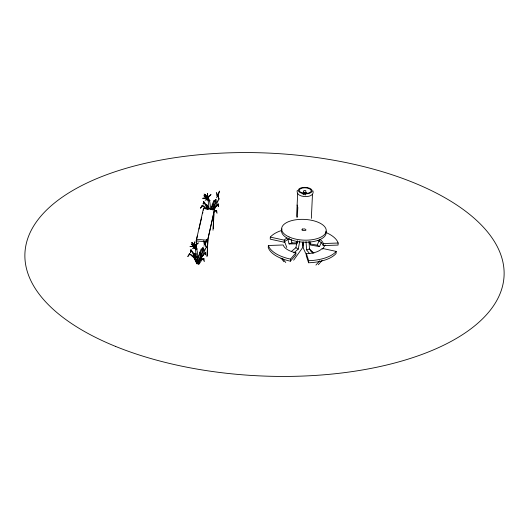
<?xml version="1.0" encoding="UTF-8"?>
<svg xmlns="http://www.w3.org/2000/svg" width="529" height="529" viewBox="0 0 529 529"><rect width="100%" height="100%" fill="white"/><g stroke="black" fill="none" stroke-linecap="round" stroke-linejoin="round"><path stroke-width="0.79" d="M197.74 263.548C197.866 259.871 197.859 255.553 200.689 252.802L200.537 255.52L198.6 263.475M193.865 253.219L193.865 255.924L194.513 253.457L193.865 253.219L197.046 263.376M206.548 204.902L206.555 207.606L207.203 205.14L206.548 204.902L208.128 209.239L206.032 204.578L203.685 201.417L203.162 204.022L203.685 201.417M198.025 261.862L197.277 251.235L195.287 245.317L195.313 247.182M196.199 240.907L203.453 208.545L214.543 209.51L207.289 241.872L196.199 240.907L197.489 235.392M195.902 254.932L195.975 253.318M196.206 248.491L196.583 240.444M196.404 247.638L196.517 245.225M196.669 242.011L196.748 240.397M203.381 210.192L203.453 208.545M207.289 241.872L214.543 209.51M206.951 256.704L207.91 239.756L207.15 255.851M213.015 230.208L213.776 214.113M213.253 228.548L213.974 213.26M268.362 245.502L268.263 247.559A35.344 16.432 2.7 0 0 290.414 261.181L295.823 254.872L295.916 252.816A20.347 9.456 2.7 0 1 283.167 244.973L268.362 245.502A35.344 16.432 2.7 0 0 290.507 259.124L290.414 261.181M281.104 230.637A35.344 16.432 2.7 0 0 270.319 237.111L270.226 239.168L284.199 242.203A20.347 9.456 2.7 0 1 289.601 238.764M284.199 242.203L284.298 240.146A20.347 9.456 2.7 0 1 286.844 238.07M297.682 193.257L296.61 215.918L296.948 217.353L297.364 216.983L297.807 207.52L297.126 205.021M302.614 242.249L302.343 248.008L293.648 260.175M303.005 245.158L303.163 241.872M303.553 242.335L303.282 248.094L306.721 255.553M306.033 193.495L306.086 192.377C306.582 194.335 301.96 193.958 303.309 192.133L303.256 193.257L302.357 192.946A5.998 2.79 2.7 0 1 300.889 188.516A5.998 2.79 2.7 0 1 310.351 189.336A5.998 2.79 2.7 0 1 306.913 193.343L306 193.343L305.425 194.97L304.38 194.513L303.15 194.732L303.229 193.105M306.384 253.728L306.284 255.785L308.586 262.768A35.344 16.432 2.7 0 0 336.094 253.47L336.193 251.414L322.214 248.379A20.347 9.456 2.7 0 1 306.384 253.728L308.685 260.711L308.586 262.768M311.343 218.391L312.5 193.766A7.439 3.458 2.7 0 1 305.769 196.59A7.439 3.458 2.7 0 1 297.972 193.832M325.705 232.396A35.344 16.432 2.7 0 1 338.15 243.023L338.057 245.079L323.245 245.601L323.345 243.545A20.347 9.456 2.7 0 0 319.734 239.326M203.361 247.995L203.143 250.197L202.719 247.757L203.361 247.995L201.139 255.553M212.493 206.052L215.409 199.44L216.05 199.684L215.832 201.88L215.614 200.67M194.447 244.828L194.917 241.733L194.196 245.39M206.905 198.058L207.606 193.422L206.879 197.079M198.468 257.729L199.671 252.518M211.15 209.411L212.36 204.207M297.391 240.688L296.809 243.856L289.079 243.915L287.935 239.551M313.135 193.211L313.003 190.929M291.453 251.374L295.909 247.717L297.133 241.27M293.787 252.809L298.244 249.152L299.764 241.098M190.995 249.734L190.473 252.34L190.995 249.734L193.343 252.888L196.034 259.078M198.964 229.09L201.721 217.28M202.686 213.147L202.885 212.294M210.879 209.663L211.739 206.799L213.379 204.485L212.718 209.51M198.759 262.02L199.069 260.87M198.593 263.568L201.06 257.775L205.563 252.24L205.602 254.938L205.212 252.558M216.05 199.684L213.28 209.094M199.248 260.235L199.605 258.979M198.144 264.52L199.605 261.068L201.787 258.985L203.949 258.674L204.353 261.624L202.984 258.939M199.803 254.363L202.719 247.757M200.266 259.673L206.165 247.651L202.455 252.346L199.651 258.826M212.546 209.96L215.144 204.029L218.854 199.34L213.696 209.643M199.909 261.042L201.893 257.008L205.563 252.24M212.274 204.498L213.914 200.67L214.992 200.901L215.019 201.503M216.606 197.806L216.85 197.231M199.585 252.809L201.225 248.987L202.309 249.291M203.916 246.124L204.161 245.549M199.036 263.065L199.684 261.577M309.584 243.862L317.175 245.132L319.271 240.345M310.04 241.793L310.404 245.046L319.509 246.567L321.301 242.461M213.828 210.152L216.123 206.31L218.252 203.923L218.292 206.621L217.902 204.24L218.252 203.923M322.65 249.192L325.097 245.02M198.911 264.315L202.362 259.236M202.104 205.345L200.458 208.241L202.442 205.867L202.104 205.345L203.857 206.032L205.827 208.314M189.415 253.656L187.775 256.558L189.752 254.184L189.415 253.656C193.614 255.209 195.399 260.07 197.039 263.938M194.52 245.701L195.34 244.431L193.502 245.899L193.998 246.236M213.749 209.458L217.902 204.24M297.523 190.314L297.073 191.002L297.424 193.277M215.045 210.919L213.868 212.314M290.507 259.124L295.916 252.816M315.932 265.082L319.761 260.771M318.279 264.718L322.108 260.407M214.007 210.998L216.632 210.363L217.042 213.306L215.673 210.621M214.939 211.011L216.632 210.363M202.25 259.329L203.949 258.674M289.079 243.915L291.975 242.937L297.391 242.897M306.026 241.641L306.602 249.88L309.498 248.901L312.904 253.246M304.856 192.457L304.453 192.424M323.345 243.545L338.15 243.023M305.901 193.773L307.177 193.766A6.93 3.22 2.7 0 0 311.145 189.137A6.93 3.22 2.7 0 0 300.214 188.185A6.93 3.22 2.7 0 0 301.907 193.31L303.13 193.528M196.279 239.26L207.368 240.226M270.319 237.111L284.298 240.146M317.175 245.132L319.509 246.567M295.909 247.717L298.244 249.152M202.442 205.867L206.383 209.173M189.752 254.184L193.693 257.491M309.214 249.152L313.915 253.12M310.404 250.693L312.17 252.181M207.203 205.14L209.253 208.585M194.513 253.457L196.993 258.112L197.78 263.64M282.334 258.324L285.772 262.549M280.985 258.099L283.934 261.723M306.602 249.88L309.518 253.603M203.599 201.78L207.718 209.444M190.909 250.098L194.593 256.658L196.967 263.29M194.196 246.382L195.823 249.238L193.402 244.881L193.786 245.668M207.13 198.435L206.092 196.563L208.512 200.921L207.824 199.678M194.031 257.854L196.775 263.528M214.278 201.337L213.914 200.67M201.589 249.655L201.225 248.987M284.549 241.488L286.797 247.526M196.074 259.223L197.059 262.88M291.023 239.3L291.975 242.937M196.867 260.843L197.066 262.02M208.981 208.624L208.056 199.823M196.292 256.942L195.366 248.134M210.621 208.353L209.907 202.6L207.976 197L208.003 198.864M308.982 241.488L309.498 248.901M305.517 192.51A0.82 0.384 2.7 0 1 305.907 192.748M325.924 231.16A22.324 10.375 2.7 0 1 303.124 242.17A22.324 10.375 2.7 0 1 282.01 228.878M336.193 251.414A35.344 16.432 2.7 0 1 308.685 260.711M317.823 240.305A20.347 9.456 2.7 0 1 323.245 245.601M194.216 247.949L194.203 248.306L193.627 246.798L194.15 246.851L194.216 247.949M206.899 199.638L206.892 199.988L206.317 198.481L206.839 198.534L206.899 199.638M303.646 192.179L303.646 192.232A1.23 0.575 2.7 0 0 305.722 192.411L305.868 190.79A1.23 0.496 6.9 0 0 303.791 190.605L303.646 192.179M204.809 242.553L204.749 243.664L206.396 247.44L204.809 242.553M217.498 194.236L217.439 195.353L219.085 199.122L217.498 194.236M206.667 197.641L206.799 198.025L206.191 197.582L208.029 196.114L206.799 198.025L206.667 197.641M205.126 243.525L205.133 243.922L205.126 243.525M217.816 195.208L217.816 195.604L217.816 195.208M200.584 255.659L200.147 257.14L200.584 255.659M213.266 207.342L212.837 208.823L213.266 207.342M219.429 191.187L218.067 195.875L217.902 195.095L219.429 191.187M206.74 239.505L205.378 244.193L205.212 243.413L206.74 239.505M207.381 198.243L207.018 199.426L210.225 200.861L207.381 198.243M194.692 246.56L194.328 247.744L197.535 249.179L194.692 246.56M217.789 195.353L217.518 196.193L217.379 195.346L217.789 195.353M205.1 243.671L204.829 244.51L204.69 243.664L205.1 243.671M207.064 196.894L206.7 197.78L204.095 194.004L207.064 196.894M194.381 245.211L194.011 246.091L191.405 242.322L194.381 245.211M198.064 261.022L197.694 259.428L198.064 261.022M304.01 192.543C304.188 193.859 306.139 192.04 304.01 192.543M303.996 192.854C304.175 194.169 306.126 192.351 303.996 192.854M210.932 194.652L208.128 197.529L206.634 197.806L210.932 194.652M198.243 242.97L195.439 245.846L193.945 246.117L198.243 242.97M302.39 229.05L301.861 229.579L302.125 230.181L303.084 230.618L305.491 230.472L306.02 229.943L304.797 228.905L302.39 229.05M207.223 198.468L205.199 200.293L207.738 199.102L207.223 198.468M194.533 246.785L192.51 248.604L195.049 247.42L194.533 246.785M217.928 195.69L216.943 196.299L216.321 192.391L217.928 195.69M205.239 244.008L204.254 244.616L203.632 240.708L205.239 244.008M206.773 197.859L206.237 198.19L203.91 195.677L206.773 197.859M194.09 246.177L193.548 246.507L191.22 243.988L194.09 246.177M206.733 197.681L202.647 198.335L208.228 197.978L206.733 197.681M194.044 245.998L189.957 246.646L195.538 246.289L194.044 245.998M197.37 257.954L197.039 256.757L197.37 257.954M207.295 197.317L205.821 197.172L208.79 198.818L207.295 197.317M194.606 245.635L193.138 245.489L196.107 247.136L194.606 245.635M197.694 259.058L197.403 257.57L197.694 259.058M207.586 199.188L205.206 194.513L207.586 199.188M194.897 247.506L192.516 242.831L194.897 247.506M115.587 346.422A239.835 111.487 2.7 0 0 501.545 289.601A239.835 111.487 2.7 0 0 176.369 157.483A239.835 111.487 2.7 0 0 115.587 346.422M289.059 236.952A22.324 10.375 2.7 0 0 325.771 232.7A22.324 10.375 2.7 0 0 296.987 219.634A22.324 10.375 2.7 0 0 289.059 236.952"/></g></svg>
